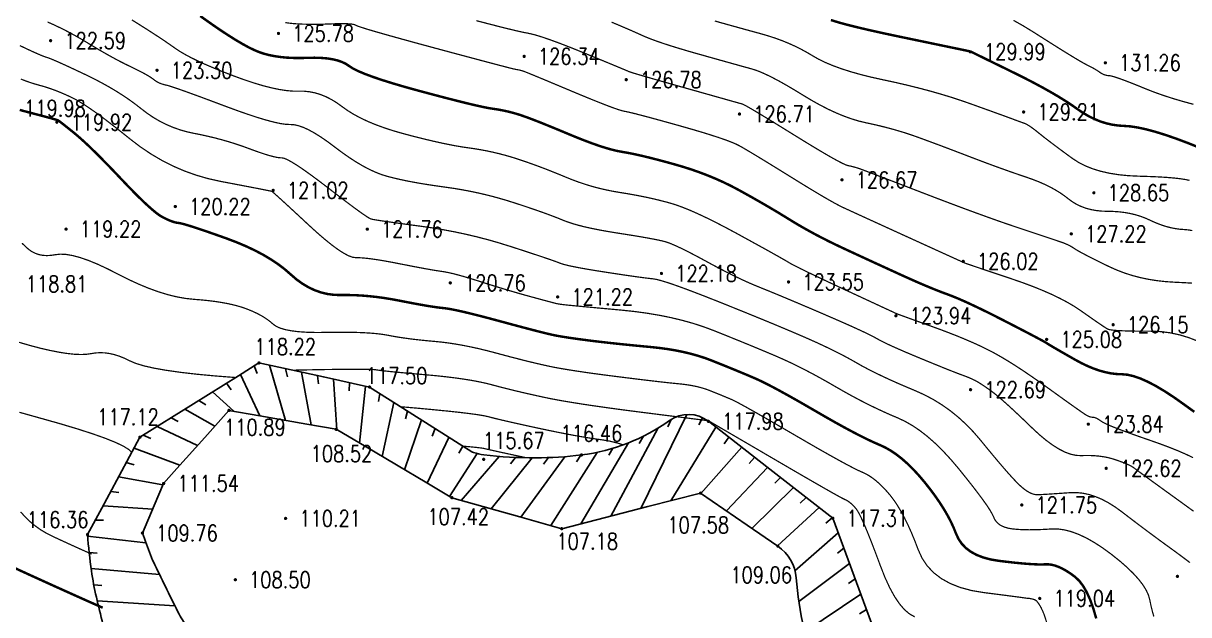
# Model space of a CAD drawing. Extents: x 532522 to 2902776, y -101917278 to 111238625.
# Drawn here: x 1084330 to 1155549, y 2782200 to 2818365 of the extents above; entities that cross this region are included whole.
import ezdxf
from ezdxf.enums import TextEntityAlignment as Align

# ---------------------------------------------------------------- set-up
doc = ezdxf.new("R2010")
doc.units = 0
doc.header["$LTSCALE"] = 1000
doc.header["$MEASUREMENT"] = 0
doc.layers.get('0').update_dxf_attribs({"linetype": 'CONTINUOUS'})
doc.layers.add('Õ÷μØºìÏß', color=20, linetype='CONTINUOUS')
doc.layers.add('新地形图', color=7, linetype='CONTINUOUS')
doc.styles.add('HZ', font='rs', dxfattribs={"width": 0.8, "bigfont": 'hztxt'})
doc.linetypes.add('X4', pattern='A,0,-1e-09,[149,symbolx.shx,S=0.15,R=0,X=0,Y=0],-1.6', length=1.6)

# ---------------------------------------------------------------- blocks, each defined once
blk = doc.blocks.new('GC200')
at = {"linetype": 'Continuous', "const_width": 0.2, "flags": 128}
blk.add_lwpolyline([(-0.1, 0, 1), (0.1, 0, 1)], format="xyb", close=True, dxfattribs=at)
blk = doc.blocks.new('A$C22E77CCE')
at = {"layer": '新地形图', "color": 53, "linetype": 'Continuous'}
for p, q in [((227396, 171664), (228369, 168294)), ((225614, 171098), (226793, 168573)), ((226462, 171627), (226628, 171155)), ((228373, 171451), (228489, 170965)), ((229350, 171238), (229945, 168016)), ((230327, 171025), (230391, 170530)), ((224766, 170568), (225043, 170153)), ((231304, 170812), (231514, 167720)), ((232281, 170600), (232269, 170100)), ((233258, 170387), (232891, 166905)), ((223069, 169510), (223490, 169240)), ((223917, 170039), (225218, 168851)), ((234137, 169933), (234057, 169439)), ((222220, 168981), (224054, 167941)), ((234981, 169397), (234268, 166091)), ((235826, 168862), (235694, 168380)), ((221372, 168451), (221816, 168222)), ((236670, 168327), (235645, 165277)), ((252891, 168654), (250082, 162909)), ((251947, 168358), (251727, 167909)), ((253861, 168456), (253623, 168016)), ((219675, 167393), (220132, 167189)), ((220523, 167922), (222988, 166748)), ((237515, 167791), (237328, 167328)), ((251114, 167806), (248246, 162439)), ((254673, 167877), (251917, 163380)), ((238360, 167256), (237023, 164462)), ((239204, 166720), (238960, 166284)), ((249325, 166915), (246411, 161968)), ((250238, 167323), (249991, 166888)), ((255462, 167262), (255169, 166856)), ((219113, 166595), (221921, 165555)), ((240086, 166268), (238400, 163648)), ((241436, 166089), (239110, 163405)), ((243434, 166004), (240934, 162890)), ((242434, 166029), (242113, 165646)), ((245432, 166074), (242757, 162374)), ((244433, 166017), (244130, 165620)), ((247413, 166340), (244580, 161858)), ((246427, 166175), (246146, 165762)), ((248381, 166587), (248126, 166157)), ((256250, 166647), (253749, 163833)), ((257039, 166032), (256701, 165664)), ((218639, 165715), (219121, 165582)), ((257827, 165417), (255312, 162761)), ((218165, 164834), (220882, 164344)), ((258616, 164802), (258266, 164445)), ((217691, 163953), (218187, 163894)), ((259405, 164187), (256874, 161690)), ((260193, 163572), (259831, 163227)), ((217217, 163073), (220254, 162873)), ((260982, 162957), (258436, 160618)), ((216743, 162192), (217243, 162184)), ((261770, 162342), (261398, 162009)), ((216276, 161218), (219839, 160812)), ((262140, 161422), (259503, 159103)), ((262486, 160483), (262097, 160169)), ((216368, 160222), (216865, 160170)), ((262832, 159545), (259736, 157224)), ((216489, 159229), (220674, 158860)), ((216649, 158242), (217147, 158205)), ((263178, 158607), (262770, 158319)), ((263525, 157669), (260103, 155366)), ((216862, 157266), (221613, 156953)), ((263871, 156731), (263451, 156459))]:
    blk.add_line(p, q, dxfattribs=at)
at = {"layer": '新地形图', "color": 53, "linetype": 'Continuous', "flags": 128}
for points, const_width in [([(272860, 192754), (273454, 192420), (274103, 192021), (274745, 191613), (275318, 191250), (275824, 190933), (276261, 190662), (276630, 190438), (276931, 190259), (277164, 190126), (277328, 190039), (277455, 189976), (277574, 189915), (277685, 189855), (277788, 189798), (277884, 189741), (277973, 189687), (278053, 189634), (278126, 189583), (278196, 189536), (278266, 189495), (278337, 189459), (278409, 189430), (278481, 189407), (278555, 189390), (278629, 189379), (278704, 189375), (278804, 189360), (278957, 189321), (279160, 189257), (279415, 189168), (279721, 189055), (280079, 188916), (280488, 188753), (280948, 188564), (281453, 188366), (281996, 188173), (282577, 187984), (283196, 187800), (283853, 187621)], 75), ([(218981, 192782), (219461, 192482), (219905, 192201), (220315, 191937), (220689, 191692), (221028, 191465), (221332, 191255), (221602, 191064), (221878, 190878), (222205, 190685), (222581, 190483), (223008, 190273), (223484, 190055), (224011, 189829), (224587, 189595), (225213, 189353), (225845, 189123), (226438, 188926), (226992, 188761), (227507, 188629), (227983, 188529), (228420, 188462), (228817, 188427), (229176, 188425), (229515, 188422), (229851, 188387), (230184, 188319), (230515, 188218), (230844, 188084), (231171, 187918), (231495, 187719), (231817, 187487), (232157, 187244), (232533, 187011), (232948, 186788), (233399, 186575), (233888, 186372), (234415, 186180), (234978, 185997), (235580, 185825), (236184, 185665), (236758, 185520), (237302, 185390), (237815, 185274), (238297, 185173), (238749, 185086), (239171, 185014), (239562, 184957), (239936, 184903), (240308, 184841), (240676, 184771), (241042, 184693), (241405, 184607), (241765, 184513), (242122, 184411), (242477, 184301), (242833, 184183), (243195, 184059), (243563, 183928), (243937, 183790), (244317, 183645), (244703, 183493), (245096, 183335), (245494, 183169), (245897, 183007), (246302, 182857), (246711, 182721), (247122, 182597), (247537, 182486), (247954, 182389), (248374, 182304), (248796, 182232), (249216, 182164), (249625, 182093), (250025, 182017), (250415, 181938), (250795, 181855), (251165, 181767), (251526, 181676), (251877, 181581), (252243, 181467), (252651, 181318), (253101, 181136), (253592, 180919), (254125, 180668), (254699, 180382), (255314, 180063), (255972, 179709), (256614, 179357), (257186, 179043), (257687, 178766), (258118, 178526), (258478, 178325), (258767, 178160), (258986, 178034), (259134, 177945), (259286, 177857), (259519, 177735), (259832, 177577), (260224, 177385), (260697, 177158), (261249, 176896), (261882, 176598), (262594, 176266), (263301, 175938), (263917, 175652), (264441, 175409), (264875, 175207), (265217, 175049), (265468, 174932), (265628, 174858), (265697, 174826), (265752, 174804), (265870, 174760), (266053, 174693), (266300, 174603), (266610, 174491), (266984, 174356), (267422, 174198), (267924, 174018), (268445, 173828), (268943, 173639), (269416, 173453), (269865, 173268), (270290, 173086), (270690, 172906), (271067, 172728), (271419, 172552), (271771, 172364), (272149, 172148), (272552, 171906), (272980, 171637), (273433, 171340), (273910, 171017), (274413, 170667), (274942, 170291), (275452, 169923), (275901, 169600), (276290, 169322), (276617, 169089), (276884, 168901), (277090, 168757), (277236, 168659), (277320, 168606), (277374, 168577), (277426, 168552), (277477, 168531), (277527, 168514), (277575, 168501), (277622, 168491), (277668, 168485), (277713, 168484), (277760, 168480), (277813, 168468), (277870, 168448), (277934, 168420), (278002, 168384), (278076, 168340), (278156, 168287), (278241, 168227), (278364, 168153), (278558, 168058), (278824, 167944), (279161, 167809), (279570, 167654), (280050, 167478), (280601, 167283), (281223, 167067), (281854, 166844), (282429, 166628), (282950, 166418), (283416, 166214), (283828, 166016)], 75), ([(223158, 193021), (223751, 192599), (224302, 192218), (224813, 191880), (225282, 191584), (225710, 191329), (226098, 191117), (226444, 190946), (226749, 190818), (227044, 190718), (227360, 190634), (227698, 190566), (228056, 190514), (228436, 190477), (228836, 190457), (229258, 190451), (229701, 190462), (230138, 190471), (230540, 190459), (230909, 190428), (231245, 190376), (231546, 190305), (231814, 190213), (232047, 190101), (232247, 189970), (232475, 189822), (232792, 189661), (233198, 189488), (233693, 189303), (234278, 189105), (234952, 188894), (235715, 188671), (236568, 188435), (237422, 188207), (238191, 188005), (238875, 187830), (239473, 187681), (239987, 187559), (240415, 187464), (240757, 187396), (241015, 187354), (241229, 187323), (241441, 187287), (241652, 187247), (241861, 187203), (242068, 187154), (242274, 187100), (242479, 187041), (242681, 186979), (242904, 186903), (243171, 186807), (243480, 186691), (243832, 186554), (244227, 186396), (244665, 186218), (245146, 186019), (245670, 185800), (246199, 185582), (246693, 185388), (247153, 185217), (247579, 185069), (247970, 184945), (248327, 184845), (248650, 184768), (248939, 184714), (249227, 184665), (249548, 184603), (249902, 184527), (250289, 184438), (250709, 184335), (251162, 184218), (251649, 184088), (252168, 183944), (252697, 183789), (253213, 183623), (253715, 183446), (254203, 183259), (254678, 183061), (255140, 182853), (255588, 182635), (256023, 182406), (256447, 182172), (256863, 181940), (257270, 181708), (257669, 181478), (258060, 181249), (258443, 181021), (258817, 180794), (259183, 180568), (259552, 180343), (259934, 180119), (260330, 179896), (260740, 179673), (261162, 179452), (261599, 179231), (262049, 179012), (262512, 178793), (262979, 178576), (263440, 178362), (263895, 178152), (264344, 177945), (264787, 177742), (265224, 177541), (265654, 177344), (266079, 177150), (266490, 176964), (266883, 176789), (267257, 176627), (267613, 176477), (267949, 176338), (268266, 176211), (268565, 176096), (268844, 175994), (269135, 175883), (269466, 175747), (269840, 175584), (270254, 175394), (270709, 175178), (271206, 174936), (271744, 174667), (272324, 174371), (272889, 174080), (273384, 173824), (273809, 173602), (274165, 173415), (274451, 173263), (274667, 173146), (274814, 173063), (274891, 173016), (274954, 172973), (275062, 172907), (275213, 172817), (275408, 172702), (275647, 172564), (275929, 172401), (276255, 172214), (276625, 172004), (277012, 171795), (277391, 171614), (277760, 171461), (278121, 171336), (278473, 171239), (278816, 171170), (279150, 171129), (279475, 171116), (279815, 171087), (280195, 171000), (280614, 170855), (281072, 170652), (281570, 170391), (282106, 170071), (282683, 169693), (283298, 169257), (283908, 168815)], 150), ([(212136, 191212), (212451, 191062), (212734, 190929), (212987, 190813), (213208, 190715), (213397, 190634), (213555, 190569), (213682, 190522), (213778, 190493), (213885, 190458), (214045, 190396), (214259, 190306), (214526, 190188), (214847, 190044), (215221, 189871), (215648, 189671), (216129, 189444), (216628, 189200), (217107, 188950), (217566, 188695), (218007, 188434), (218428, 188167), (218830, 187895), (219212, 187616), (219575, 187332), (219935, 187058), (220306, 186809), (220689, 186585), (221084, 186387), (221491, 186213), (221910, 186065), (222340, 185942), (222782, 185844), (223227, 185756), (223664, 185659), (224093, 185555), (224515, 185443), (224930, 185323), (225337, 185195), (225736, 185060), (226128, 184918), (226499, 184780), (226836, 184662), (227137, 184563), (227405, 184482), (227637, 184421), (227835, 184378), (227998, 184354), (228127, 184349), (228269, 184325), (228471, 184242), (228734, 184101), (229057, 183902), (229441, 183644), (229886, 183328), (230391, 182954), (230957, 182522), (231520, 182088), (232016, 181710), (232446, 181387), (232810, 181120), (233108, 180908), (233340, 180751), (233505, 180651), (233604, 180605), (233709, 180583), (233893, 180551), (234156, 180510), (234498, 180459), (234919, 180399), (235419, 180330), (235998, 180251), (236656, 180163), (237351, 180063), (238041, 179947), (238725, 179817), (239404, 179673), (240078, 179513), (240746, 179339), (241409, 179149), (242067, 178945), (242689, 178744), (243242, 178563), (243728, 178403), (244146, 178263), (244497, 178143), (244779, 178045), (244994, 177966), (245141, 177908), (245283, 177858), (245482, 177803), (245738, 177743), (246052, 177677), (246423, 177607), (246852, 177531), (247338, 177450), (247881, 177365), (248427, 177281), (248922, 177206), (249366, 177141), (249759, 177085), (250101, 177038), (250391, 177000), (250630, 176971), (250818, 176952), (251020, 176918), (251299, 176847), (251656, 176739), (252091, 176594), (252604, 176412), (253194, 176192), (253862, 175935), (254608, 175641), (255377, 175333), (256113, 175037), (256816, 174751), (257487, 174477), (258125, 174214), (258730, 173961), (259303, 173719), (259843, 173489), (260354, 173266), (260841, 173047), (261303, 172833), (261740, 172623), (262152, 172418), (262540, 172216), (262903, 172019), (263241, 171827), (263582, 171633), (263955, 171434), (264359, 171229), (264794, 171018), (265260, 170800), (265758, 170577), (266288, 170348), (266848, 170113), (267414, 169858), (267962, 169567), (268489, 169242), (268998, 168881), (269486, 168486), (269956, 168056), (270406, 167591), (270837, 167091), (271242, 166596), (271615, 166145), (271957, 165738), (272267, 165376), (272545, 165058), (272792, 164785), (273007, 164556), (273190, 164371), (273355, 164220), (273514, 164089), (273668, 163979), (273817, 163891), (273961, 163823), (274099, 163776), (274232, 163751), (274360, 163746), (274501, 163754), (274672, 163764), (274873, 163776), (275105, 163791), (275368, 163808), (275661, 163828), (275985, 163850), (276339, 163875), (276711, 163880), (277088, 163842), (277471, 163761), (277858, 163638), (278250, 163472), (278647, 163263), (279050, 163012), (279457, 162719), (279862, 162408), (280258, 162106), (280646, 161814), (281024, 161530), (281393, 161255), (281753, 160989), (282104, 160732), (282447, 160483), (282774, 160245), (283082, 160019), (283370, 159803), (283637, 159599)], 75), ([(261699, 192775), (262132, 192640), (262676, 192491), (263330, 192327), (264096, 192147), (264972, 191953), (265959, 191744), (266937, 191540), (267785, 191364), (268505, 191213), (269097, 191090), (269559, 190994), (269892, 190924), (270096, 190880), (270171, 190864), (270182, 190861), (270191, 190858), (270199, 190857), (270206, 190855), (270212, 190854), (270217, 190854), (270221, 190854), (270223, 190854), (270226, 190855), (270229, 190855), (270232, 190854), (270236, 190853), (270240, 190851), (270245, 190849), (270250, 190846), (270256, 190842), (270302, 190819), (270427, 190757), (270631, 190656), (270915, 190517), (271279, 190338), (271722, 190121), (272244, 189866), (272845, 189571), (273468, 189262), (274053, 188960), (274600, 188667), (275110, 188382), (275582, 188106), (276016, 187838), (276413, 187578), (276772, 187326), (277114, 187094), (277460, 186891), (277810, 186718), (278163, 186575), (278521, 186461), (278881, 186378), (279246, 186324), (279614, 186300), (280011, 186271), (280463, 186201), (280968, 186091), (281528, 185941), (282142, 185750), (282811, 185519), (283533, 185248), (284310, 184936)], 150), ([(212197, 189166), (212380, 189093), (212568, 189023), (212762, 188956), (212962, 188891), (213168, 188830), (213380, 188772), (213598, 188711), (213823, 188641), (214053, 188563), (214290, 188476), (214532, 188381), (214781, 188277), (215036, 188164), (215297, 188043), (215584, 187894), (215915, 187697), (216292, 187453), (216714, 187161), (217181, 186821), (217693, 186433), (218250, 185998), (218852, 185515), (219485, 185030), (220136, 184591), (220803, 184198), (221488, 183849), (222190, 183546), (222908, 183289), (223644, 183076), (224397, 182909), (225113, 182773), (225736, 182654), (226266, 182552), (226703, 182468), (227048, 182400), (227300, 182350), (227459, 182317), (227526, 182301), (227579, 182263), (227697, 182162), (227880, 181999), (228129, 181774), (228443, 181486), (228822, 181136), (229267, 180724), (229776, 180250), (230296, 179776), (230771, 179366), (231200, 179019), (231584, 178737), (231923, 178518), (232217, 178363), (232466, 178271), (232670, 178243), (232869, 178241), (233106, 178226), (233379, 178199), (233689, 178160), (234037, 178108), (234421, 178044), (234842, 177968), (235300, 177879), (235758, 177789), (236179, 177707), (236562, 177634), (236909, 177570), (237218, 177515), (237489, 177469), (237724, 177432), (237922, 177404), (238115, 177373), (238337, 177329), (238589, 177271), (238870, 177199), (239180, 177114), (239519, 177015), (239888, 176903), (240286, 176776), (240695, 176646), (241097, 176519), (241494, 176397), (241884, 176279), (242268, 176166), (242645, 176056), (243016, 175952), (243381, 175851), (243722, 175759), (244021, 175678), (244279, 175608), (244496, 175550), (244671, 175504), (244805, 175469), (244897, 175445), (244948, 175433), (244980, 175426), (245018, 175419), (245060, 175412), (245106, 175405), (245158, 175397), (245214, 175389), (245276, 175381), (245342, 175372), (245457, 175359), (245665, 175338), (245968, 175309), (246364, 175271), (246853, 175225), (247436, 175171), (248113, 175109), (248883, 175038), (249686, 174953), (250460, 174848), (251206, 174723), (251923, 174578), (252612, 174413), (253273, 174228), (253905, 174023), (254509, 173798), (255086, 173567), (255639, 173344), (256167, 173130), (256671, 172924), (257150, 172726), (257605, 172536), (258035, 172355), (258440, 172182), (258840, 172005), (259252, 171814), (259677, 171608), (260114, 171386), (260564, 171150), (261026, 170899), (261500, 170633), (261987, 170352), (262478, 170070), (262964, 169800), (263445, 169543), (263921, 169299), (264392, 169068), (264857, 168849), (265318, 168642), (265774, 168449), (266229, 168236), (266687, 167974), (267149, 167661), (267613, 167298), (268082, 166884), (268553, 166420), (269027, 165906), (269505, 165342), (269958, 164780), (270358, 164273), (270705, 163820), (270999, 163423), (271241, 163080), (271429, 162792), (271564, 162558), (271646, 162380), (271712, 162237), (271799, 162108), (271908, 161996), (272037, 161898), (272188, 161816), (272360, 161750), (272553, 161698), (272767, 161662), (273002, 161637), (273255, 161619), (273528, 161608), (273819, 161604), (274130, 161607), (274460, 161616), (274809, 161632), (275177, 161655), (275564, 161654), (275972, 161598), (276399, 161487), (276847, 161321), (277315, 161100), (277802, 160824), (278310, 160493), (278838, 160107), (279346, 159701), (279792, 159311), (280178, 158937), (280502, 158579), (280766, 158236), (280969, 157909), (281111, 157597), (281191, 157302), (281252, 156999), (281332, 156665), (281433, 156301)], 75), ([(212127, 187278), (212369, 187213), (212654, 187138), (212983, 187051), (213312, 186964), (213601, 186887), (213848, 186820), (214054, 186764), (214218, 186718), (214342, 186683), (214424, 186658), (214464, 186643), (214498, 186622), (214558, 186579), (214645, 186513), (214758, 186425), (214899, 186314), (215065, 186181), (215259, 186025), (215479, 185847), (215727, 185638), (216005, 185390), (216313, 185103), (216651, 184777), (217019, 184412), (217417, 184007), (217845, 183564), (218303, 183081), (218756, 182605), (219170, 182180), (219546, 181808), (219882, 181489), (220180, 181221), (220438, 181005), (220658, 180842), (220839, 180731), (220996, 180651), (221143, 180580), (221281, 180520), (221411, 180469), (221530, 180429), (221641, 180398), (221742, 180377), (221834, 180366), (221956, 180346), (222147, 180298), (222407, 180222), (222736, 180119), (223134, 179988), (223601, 179829), (224137, 179642), (224742, 179428), (225363, 179193), (225947, 178947), (226495, 178689), (227007, 178418), (227482, 178136), (227921, 177842), (228323, 177536), (228689, 177218), (229041, 176914), (229402, 176653), (229772, 176433), (230150, 176255), (230538, 176118), (230934, 176023), (231339, 175970), (231753, 175958), (232175, 175961), (232606, 175950), (233044, 175926), (233491, 175889), (233946, 175839), (234410, 175776), (234881, 175699), (235360, 175609), (235825, 175518), (236252, 175437), (236641, 175366), (236992, 175305), (237305, 175254), (237581, 175213), (237818, 175183), (238018, 175162), (238229, 175136), (238499, 175090), (238830, 175024), (239220, 174937), (239669, 174829), (240179, 174701), (240748, 174553), (241377, 174385), (242005, 174215), (242573, 174062), (243079, 173928), (243524, 173811), (243908, 173712), (244231, 173631), (244493, 173568), (244694, 173523), (244877, 173485), (245088, 173446), (245326, 173406), (245590, 173364), (245882, 173320), (246201, 173275), (246546, 173229), (246919, 173180), (247315, 173131), (247731, 173082), (248167, 173033), (248624, 172983), (249100, 172934), (249596, 172884), (250112, 172834), (250648, 172784), (251185, 172727), (251703, 172657), (252201, 172573), (252681, 172477), (253142, 172366), (253583, 172243), (254006, 172106), (254410, 171955), (254796, 171801), (255165, 171652), (255518, 171509), (255855, 171371), (256175, 171239), (256479, 171112), (256767, 170991), (257038, 170875), (257326, 170745), (257664, 170580), (258051, 170382), (258488, 170149), (258975, 169882), (259512, 169581), (260098, 169246), (260734, 168877), (261375, 168506), (261974, 168166), (262531, 167858), (263048, 167581), (263523, 167335), (263957, 167120), (264349, 166937), (264700, 166785), (265032, 166630), (265366, 166438), (265702, 166210), (266041, 165945), (266382, 165644), (266726, 165306), (267072, 164931), (267420, 164520), (267756, 164095), (268064, 163680), (268345, 163274), (268599, 162877), (268825, 162490), (269024, 162113), (269195, 161744), (269339, 161386), (269494, 161050), (269698, 160750), (269952, 160486), (270256, 160258), (270609, 160066), (271012, 159910), (271464, 159789), (271966, 159705), (272472, 159644), (272934, 159592), (273354, 159551), (273732, 159519), (274066, 159498), (274358, 159486), (274607, 159484), (274814, 159492), (275004, 159491), (275204, 159464), (275414, 159410), (275634, 159328), (275863, 159220), (276103, 159084), (276352, 158922), (276611, 158732), (276867, 158492), (277108, 158178), (277333, 157790), (277542, 157329), (277736, 156793), (277914, 156183)], 150), ([(212085, 173069), (212743, 172877), (213383, 172709), (213975, 172572), (214517, 172464), (215010, 172387), (215454, 172339), (215849, 172321), (216194, 172333), (216491, 172376), (216766, 172419), (217046, 172434), (217331, 172422), (217622, 172382), (217917, 172314), (218218, 172218), (218524, 172094), (218835, 171942), (219210, 171781), (219710, 171630), (220335, 171488), (221084, 171355), (221957, 171231), (222954, 171116), (224076, 171011), (225321, 170915)], 75), ([(212108, 168789), (213349, 168441), (214574, 168096), (215650, 167774), (216577, 167475), (217354, 167200), (217982, 166947), (218461, 166718), (218790, 166513), (218970, 166330)], 75), ([(228778, 171363), (229888, 171386), (230864, 171404), (231704, 171415), (232409, 171422), (232979, 171422), (233414, 171417), (233713, 171406), (233878, 171390), (234010, 171368), (234212, 171342), (234485, 171311), (234828, 171275), (235242, 171235), (235726, 171190), (236280, 171141), (236905, 171086), (237546, 171027), (238148, 170963), (238713, 170894), (239239, 170820), (239728, 170742), (240178, 170658), (240590, 170569), (240964, 170475), (241325, 170379), (241698, 170282), (242082, 170186), (242479, 170089), (242888, 169992), (243308, 169896), (243741, 169799), (244185, 169702), (244672, 169603), (245229, 169500), (245858, 169393), (246559, 169282), (247330, 169167), (248174, 169048), (249088, 168924), (250074, 168797), (251032, 168675), (251863, 168570), (252567, 168481), (253144, 168408), (253593, 168351), (253916, 168310), (254111, 168285), (254179, 168277), (254184, 168276), (254188, 168276), (254192, 168275), (254197, 168274), (254200, 168273), (254204, 168272), (254208, 168271), (254211, 168270), (254214, 168269), (254217, 168267), (254220, 168266), (254223, 168265), (254226, 168264), (254229, 168263), (254231, 168262), (254233, 168261), (254298, 168223), (254486, 168113), (254799, 167931), (255236, 167675), (255798, 167347), (256484, 166946), (257294, 166473), (258228, 165926), (259167, 165378), (259993, 164898), (260704, 164487), (261302, 164144), (261785, 163869), (262155, 163663), (262411, 163525), (262552, 163456), (262637, 163416), (262723, 163367), (262809, 163309), (262896, 163241), (262983, 163164), (263071, 163077), (263160, 162981), (263249, 162876), (263351, 162725), (263476, 162493), (263625, 162180), (263797, 161786), (263994, 161311), (264214, 160754), (264457, 160117), (264725, 159398), (265007, 158683), (265295, 158058), (265589, 157523), (265889, 157078), (266194, 156723), (266505, 156457), (266822, 156282)], 75), ([(239207, 166718), (239478, 166695), (239719, 166672), (239930, 166651), (240113, 166631), (240266, 166613), (240390, 166596), (240485, 166580), (240551, 166565), (240634, 166545), (240781, 166511), (240992, 166463), (241268, 166402), (241608, 166328), (242012, 166240), (242481, 166139), (243014, 166024)], 75), ([(205139, 162347), (207261, 161365), (209207, 160466), (210977, 159652), (212573, 158921), (213992, 158274), (215237, 157712), (216306, 157233), (217199, 156838)], 150)]:
    blk.add_lwpolyline(points, dxfattribs=dict(at, const_width=const_width))
at = {"layer": '新地形图', "color": 53, "linetype": 'Continuous', "const_width": 75}
for points, elevation in [([(248294, 192647), (248675, 192486), (249029, 192336), (249357, 192195), (249658, 192063), (249932, 191941), (250181, 191828), (250439, 191716), (250742, 191597), (251090, 191470), (251484, 191335), (251924, 191193), (252408, 191044), (252938, 190886), (253514, 190721), (254090, 190559), (254621, 190409), (255108, 190273), (255551, 190149), (255949, 190038), (256302, 189939), (256612, 189854), (256876, 189781), (257137, 189698), (257435, 189582), (257769, 189432), (258141, 189248), (258549, 189032), (258994, 188782), (259475, 188498), (259994, 188181), (260523, 187863), (261039, 187575), (261540, 187318), (262027, 187092), (262500, 186897), (262958, 186732), (263402, 186598), (263832, 186495), (264249, 186405), (264656, 186311), (265051, 186213), (265435, 186111), (265809, 186004), (266171, 185894), (266523, 185780), (266863, 185662), (267208, 185537), (267571, 185404), (267952, 185263), (268353, 185114), (268771, 184956), (269209, 184790), (269665, 184616), (270140, 184434), (270619, 184251), (271087, 184074), (271543, 183905), (271989, 183742), (272423, 183586), (272847, 183437), (273259, 183295), (273660, 183159), (274046, 183023), (274412, 182880), (274759, 182728), (275085, 182569), (275392, 182401), (275679, 182227), (275947, 182044), (276195, 181853), (276441, 181671), (276702, 181513), (276980, 181380), (277274, 181270), (277584, 181186), (277910, 181126), (278252, 181090), (278610, 181078), (278971, 181070), (279320, 181046), (279659, 181004), (279986, 180946), (280302, 180870), (280607, 180778), (280900, 180669), (281183, 180543), (281458, 180416), (281729, 180305), (281996, 180209), (282260, 180129), (282519, 180065), (282774, 180016), (283026, 179983), (283273, 179965), (283523, 179944), (283782, 179900)], 128000), ([(254608, 192715), (254998, 192606), (255394, 192495), (255797, 192383), (256206, 192270), (256621, 192155), (257043, 192039), (257471, 191922), (257896, 191798), (258311, 191662), (258716, 191514), (259110, 191353), (259493, 191181), (259866, 190996), (260228, 190799), (260580, 190590), (260951, 190378), (261371, 190175), (261840, 189978), (262358, 189790), (262926, 189609), (263543, 189436), (264209, 189271), (264924, 189113), (265654, 188956), (266365, 188791), (267057, 188620), (267729, 188441), (268383, 188255), (269017, 188063), (269632, 187863), (270227, 187656), (270782, 187456), (271274, 187279), (271703, 187124), (272069, 186992), (272372, 186882), (272612, 186794), (272790, 186729), (272904, 186685), (272986, 186654), (273067, 186624), (273145, 186595), (273221, 186567), (273296, 186540), (273368, 186514), (273439, 186490), (273508, 186467), (273582, 186437), (273667, 186395), (273763, 186338), (273871, 186268), (273991, 186185), (274122, 186088), (274264, 185978), (274419, 185854), (274590, 185715), (274786, 185561), (275005, 185392), (275249, 185207), (275516, 185006), (275807, 184790), (276122, 184558), (276461, 184311), (276832, 184071), (277242, 183861), (277691, 183680), (278179, 183530), (278706, 183409), (279273, 183318), (279879, 183257), (280525, 183226), (281157, 183207), (281726, 183182), (282231, 183151), (282672, 183114), (283049, 183071), (283362, 183023), (283611, 182968)], 129000), ([(228359, 192621), (228509, 192597), (228676, 192575), (228862, 192557), (229065, 192542), (229284, 192530), (229517, 192521), (229763, 192516), (230024, 192514), (230298, 192515), (230586, 192520), (230889, 192528), (231204, 192540), (231510, 192550), (231781, 192554), (232017, 192552), (232218, 192545), (232385, 192531), (232517, 192510), (232615, 192484), (232677, 192452), (232793, 192399), (233050, 192312), (233449, 192188), (233988, 192030), (234668, 191837), (235490, 191608), (236452, 191344), (237556, 191045), (238660, 190748), (239624, 190490), (240448, 190270), (241132, 190089), (241676, 189946), (242080, 189842), (242344, 189777), (242468, 189751), (242521, 189743), (242575, 189734), (242628, 189724), (242680, 189713), (242732, 189700), (242784, 189687), (242835, 189672), (242886, 189656), (242976, 189623), (243147, 189555), (243397, 189453), (243727, 189317), (244137, 189147), (244627, 188942), (245197, 188703), (245847, 188430), (246501, 188157), (247084, 187918), (247595, 187713), (248035, 187542), (248403, 187404), (248700, 187301), (248926, 187232), (249081, 187196), (249237, 187166), (249470, 187113), (249779, 187037), (250163, 186937), (250623, 186815), (251159, 186669), (251771, 186500), (252459, 186308), (253151, 186111), (253774, 185927), (254328, 185756), (254814, 185599), (255232, 185455), (255581, 185324), (255862, 185207), (256075, 185103), (256280, 184988), (256539, 184837), (256853, 184651), (257220, 184430), (257642, 184173), (258118, 183881), (258648, 183553), (259233, 183191), (259818, 182828), (260350, 182503), (260829, 182214), (261255, 181961), (261628, 181746), (261948, 181567), (262216, 181425), (262430, 181319), (262658, 181214), (262964, 181073), (263349, 180896), (263814, 180683), (264357, 180435), (264979, 180150), (265680, 179830), (266460, 179474), (267229, 179123), (267896, 178819), (268462, 178561), (268926, 178350), (269288, 178185), (269548, 178067), (269707, 177995), (269764, 177969), (269771, 177966), (269779, 177963), (269789, 177959), (269799, 177954), (269811, 177949), (269824, 177942), (269838, 177935), (269853, 177927), (269912, 177905), (270056, 177854), (270287, 177775), (270603, 177668), (271004, 177532), (271492, 177368), (272065, 177176), (272724, 176955), (273404, 176720), (274041, 176482), (274635, 176242), (275185, 176001), (275691, 175757), (276154, 175512), (276574, 175265), (276951, 175015), (277287, 174779), (277586, 174569), (277849, 174386), (278075, 174231), (278263, 174102), (278415, 174001), (278530, 173926), (278609, 173879), (278702, 173847), (278863, 173820), (279090, 173797), (279385, 173778), (279747, 173764), (280177, 173754), (280673, 173748), (281237, 173747), (281830, 173724), (282417, 173650), (282997, 173527), (283569, 173355), (284135, 173132)], 126000), ([(240038, 192735), (240812, 192533), (241484, 192361), (242056, 192219), (242526, 192107), (242896, 192025), (243165, 191973), (243410, 191921), (243708, 191841), (244060, 191732), (244465, 191594), (244924, 191428), (245435, 191234), (246001, 191011), (246619, 190760), (247227, 190509), (247759, 190290), (248216, 190101), (248598, 189943), (248904, 189815), (249135, 189719), (249291, 189653), (249371, 189618), (249462, 189585), (249650, 189526), (249934, 189441), (250315, 189329), (250792, 189191), (251366, 189027), (252037, 188836), (252804, 188619), (253572, 188403), (254244, 188213), (254822, 188050), (255304, 187914), (255691, 187805), (255983, 187723), (256180, 187668), (256282, 187640), (256378, 187598), (256558, 187501), (256823, 187350), (257172, 187144), (257604, 186883), (258121, 186567), (258722, 186197), (259407, 185773), (260096, 185347), (260707, 184976), (261240, 184658), (261695, 184394), (262073, 184184), (262373, 184028), (262595, 183925), (262740, 183876), (262845, 183854), (262946, 183830), (263045, 183805), (263142, 183780), (263235, 183753), (263326, 183726), (263414, 183697), (263499, 183668), (263633, 183618), (263867, 183530), (264202, 183402), (264636, 183236), (265171, 183031), (265806, 182787), (266541, 182504), (267376, 182182), (268240, 181851), (269059, 181541), (269835, 181250), (270566, 180981), (271254, 180731), (271898, 180502), (272497, 180293), (273053, 180105), (273562, 179935), (274020, 179782), (274428, 179646), (274786, 179527), (275093, 179424), (275350, 179338), (275556, 179269), (275712, 179217), (275841, 179172), (275963, 179126), (276079, 179077), (276190, 179026), (276294, 178974), (276393, 178919), (276486, 178863), (276574, 178804), (276680, 178735), (276833, 178646), (277030, 178537), (277273, 178409), (277561, 178261), (277894, 178094), (278272, 177906), (278696, 177699), (279150, 177495), (279619, 177314), (280103, 177158), (280602, 177026), (281116, 176918), (281645, 176835), (282189, 176776), (282748, 176740), (283285, 176715), (283762, 176687)], 127000), ([(213830, 192655), (214240, 192471), (214646, 192277), (215045, 192075), (215440, 191863), (215830, 191643), (216214, 191413), (216589, 191185), (216952, 190969), (217301, 190767), (217638, 190577), (217961, 190400), (218272, 190236), (218570, 190085), (218855, 189946), (219121, 189818), (219363, 189698), (219580, 189586), (219773, 189483), (219941, 189387), (220085, 189300), (220204, 189221), (220299, 189150), (220382, 189086), (220469, 189028), (220558, 188976), (220650, 188929), (220745, 188889), (220843, 188855), (220943, 188826), (221046, 188803), (221193, 188766), (221425, 188694), (221743, 188588), (222145, 188447), (222633, 188271), (223206, 188061), (223864, 187816), (224607, 187537), (225358, 187259), (226038, 187020), (226649, 186819), (227190, 186656), (227660, 186531), (228061, 186445), (228391, 186397), (228652, 186387), (228892, 186373), (229161, 186314), (229459, 186210), (229786, 186060), (230143, 185864), (230528, 185623), (230943, 185336), (231387, 185004), (231838, 184666), (232275, 184360), (232697, 184087), (233105, 183847), (233498, 183640), (233877, 183466), (234242, 183324), (234592, 183215), (234946, 183124), (235326, 183036), (235729, 182950), (236156, 182866), (236608, 182786), (237084, 182708), (237585, 182633), (238109, 182560), (238644, 182483), (239174, 182394), (239700, 182294), (240223, 182183), (240741, 182060), (241255, 181926), (241766, 181780), (242272, 181623), (242761, 181464), (243218, 181311), (243645, 181165), (244042, 181026), (244407, 180894), (244741, 180769), (245045, 180651), (245317, 180539), (245595, 180432), (245912, 180327), (246269, 180225), (246666, 180125), (247103, 180028), (247580, 179932), (248097, 179840), (248654, 179749), (249205, 179663), (249703, 179583), (250148, 179508), (250541, 179438), (250881, 179375), (251168, 179317), (251403, 179264), (251585, 179218), (251761, 179161), (251977, 179076), (252232, 178965), (252528, 178827), (252863, 178662), (253237, 178470), (253652, 178251), (254106, 178005), (254571, 177753), (255018, 177518), (255447, 177299), (255857, 177096), (256249, 176908), (256623, 176737), (256979, 176582), (257316, 176444), (257664, 176303), (258054, 176144), (258484, 175967), (258955, 175770), (259466, 175555), (260019, 175321), (260612, 175068), (261245, 174796), (261868, 174527), (262430, 174281), (262929, 174059), (263366, 173860), (263741, 173685), (264054, 173534), (264305, 173406), (264494, 173302), (264673, 173203), (264895, 173089), (265159, 172961), (265466, 172819), (265815, 172663), (266206, 172493), (266640, 172308), (267117, 172110), (267592, 171914), (268022, 171738), (268407, 171581), (268746, 171444), (269040, 171327), (269289, 171229), (269492, 171151), (269650, 171093), (269783, 171044), (269908, 170997), (270026, 170951), (270138, 170905), (270242, 170861), (270340, 170817), (270430, 170774), (270514, 170733), (270600, 170686), (270696, 170630), (270804, 170564), (270922, 170488), (271051, 170402), (271190, 170307), (271341, 170201), (271502, 170086), (271687, 169945), (271908, 169765), (272164, 169544), (272457, 169284), (272785, 168983), (273149, 168643), (273549, 168263), (273985, 167842), (274429, 167430), (274854, 167075), (275259, 166777), (275645, 166536), (276011, 166351), (276358, 166224), (276685, 166153), (276993, 166139), (277287, 166148), (277571, 166145), (277846, 166131), (278112, 166106), (278369, 166069), (278616, 166021), (278854, 165961), (279083, 165889), (279297, 165814), (279491, 165743), (279664, 165675), (279816, 165610), (279948, 165550), (280059, 165493), (280150, 165439), (280220, 165389), (280319, 165314), (280496, 165182), (280750, 164995), (281083, 164752), (281494, 164454), (281982, 164100), (282548, 163690), (283193, 163224), (283866, 162734)], 123000), ([(212265, 179128), (212467, 178938), (212653, 178766), (212851, 178626), (213062, 178516), (213286, 178436), (213522, 178388), (213771, 178370), (214033, 178383), (214308, 178426), (214613, 178459), (214966, 178441), (215368, 178371), (215819, 178250), (216319, 178077), (216867, 177852), (217463, 177576), (218108, 177249), (218767, 176915), (219404, 176622), (220019, 176368), (220611, 176154), (221182, 175980), (221732, 175846), (222259, 175752), (222764, 175697), (223245, 175659), (223699, 175612), (224127, 175557), (224528, 175493), (224902, 175422), (225250, 175342), (225571, 175254), (225866, 175158), (226139, 175054), (226396, 174946), (226637, 174832), (226862, 174714), (227071, 174590), (227264, 174460), (227441, 174326), (227602, 174186), (227786, 174053), (228033, 173940), (228343, 173846), (228716, 173773), (229152, 173718), (229650, 173684), (230212, 173669), (230836, 173673), (231469, 173683), (232056, 173684), (232597, 173676), (233093, 173659), (233543, 173632), (233947, 173597), (234306, 173553), (234619, 173500), (234917, 173443), (235232, 173389), (235563, 173338), (235910, 173290), (236274, 173244), (236653, 173202), (237049, 173162), (237461, 173124), (237887, 173082), (238324, 173027), (238771, 172959), (239229, 172879), (239698, 172785), (240178, 172680), (240669, 172561), (241170, 172430), (241665, 172297), (242135, 172172), (242581, 172057), (243002, 171950), (243398, 171852), (243770, 171764), (244117, 171684), (244440, 171612), (244774, 171544), (245159, 171473), (245592, 171400), (246075, 171323), (246606, 171244), (247187, 171161), (247817, 171076), (248497, 170989), (249174, 170903), (249797, 170826), (250367, 170757), (250884, 170696), (251347, 170642), (251756, 170597), (252112, 170560), (252414, 170530), (252684, 170502), (252946, 170466), (253197, 170424), (253439, 170375), (253671, 170320), (253894, 170257), (254107, 170188), (254310, 170113), (254505, 170035), (254691, 169960), (254869, 169887), (255039, 169818), (255201, 169751), (255354, 169687), (255499, 169626), (255636, 169568), (255812, 169484), (256075, 169347), (256425, 169156), (256862, 168912), (257386, 168615), (257998, 168264), (258696, 167859), (259481, 167402), (260271, 166942), (260983, 166532), (261618, 166172), (262175, 165862), (262654, 165602), (263056, 165392), (263380, 165231), (263626, 165120), (263835, 165023), (264044, 164903), (264256, 164760), (264468, 164593), (264683, 164404), (264898, 164192), (265116, 163956), (265335, 163698), (265553, 163410), (265770, 163086), (265985, 162727), (266198, 162332), (266409, 161900), (266619, 161433), (266826, 160931), (267032, 160392), (267274, 159864), (267590, 159392), (267981, 158978), (268447, 158621), (268987, 158321), (269601, 158078), (270290, 157891), (271053, 157762), (271804, 157667), (272457, 157583), (273012, 157510), (273468, 157449), (273691, 157417)], 119000), ([(212179, 162705), (212456, 162395), (212751, 162109), (213067, 161847), (213401, 161609), (213755, 161395), (214128, 161206), (214500, 161034), (214851, 160872), (215181, 160720), (215490, 160579), (215779, 160449), (216046, 160329), (216292, 160219), (216517, 160120)], 116000), ([(235404, 169129), (236481, 169035), (237442, 168945), (238286, 168861), (239013, 168783), (239624, 168709), (240118, 168641), (240496, 168578), (240757, 168520), (240984, 168461), (241260, 168392), (241584, 168314), (241957, 168228), (242378, 168132), (242847, 168028), (243365, 167914), (243931, 167792), (244508, 167670), (245056, 167558), (245577, 167456), (246069, 167365), (246533, 167283), (246969, 167212), (247377, 167150), (247757, 167099), (248155, 167030), (248617, 166918), (249017, 166798)], 117000)]:
    blk.add_lwpolyline(points, dxfattribs=dict(at, elevation=elevation))
at = {"layer": '新地形图', "color": 53, "linetype": 'Continuous', "flags": 128}
for points, format in [([(240481, 166180, -0.014882), (239863, 166325, -0.0763), (239749, 166375), (237140, 168029), (235157, 169286), (233506, 170333), (230688, 170947), (226748, 171806), (225495, 171023), (222742, 169306), (219474, 167268), (218672, 165776), (217143, 162936), (216269, 161312)], "xyb"), ([(271327, 130094), (270576, 132469), (270068, 134072), (268812, 136843), (267595, 139526), (267443, 143554), (267284, 147767), (265793, 151656), (264464, 155122), (263266, 158371), (261812, 162310), (257786, 165450), (254209, 168239, 0.332339), (251842, 168287, -0.124532), (246460, 166180, -0.031392), (243657, 166003, -0.027716), (240481, 166180)], "xyb"), ([(216269, 161312, 0.016515), (216509, 159084, 0.022782), (216810, 157487, 0.009882), (217653, 154199, 0.087088), (217820, 153849, 0.038666), (218325, 153244, -0.014309), (219766, 151680, -0.010099), (221443, 149671, -0.025663), (222045, 148835, -0.277999), (222060, 148357, -0.090708), (221185, 147303)], "xyb"), ([(273691, 157417, 75, 75, -0.073661), (274116, 157341, 75, 75, -0.141519), (274303, 157211, 75, 75, -0.051728), (274541, 156847, 75, 75, -0.03846), (274769, 156307, 75, 75, -0.023197), (275044, 155340, 75, 75, -0.049435), (275106, 154872, 75, 75, -0.036525), (275093, 154553, 75, 75, 0.018471), (275044, 153925, 75, 75, 0.040858), (275077, 153147, 75, 75, 0.030864), (275267, 152134, 75, 75, 0)], "xyseb")]:
    blk.add_lwpolyline(points, format=format, dxfattribs=at)
at = {"layer": '新地形图', "color": 53, "linetype": 'X4', "flags": 128}
blk.add_lwpolyline([(238536, 163568), (237001, 164475), (233293, 166668), (231468, 167747), (229677, 168063), (226807, 168570), (224915, 168905), (223437, 167251), (221738, 165349), (220921, 164436), (220347, 163091), (219625, 161402)], dxfattribs=at)
for points in [[(267271, 129060), (265775, 132903), (265126, 134569), (264687, 138122), (263718, 145953), (262440, 149084), (261002, 152607, -0.078198), (259575, 158663, 0.227327), (258458, 160603), (256574, 161895), (253731, 163846), (250510, 163019), (245248, 161670), (242696, 162391), (238536, 163568)], [(219625, 161402, 0.008341), (220124, 160063, 0.017933), (220389, 159454, 0.005905), (221869, 156446, 0.037129), (222145, 155989, 0.01281), (222896, 154986, -0.009072), (223967, 153579, -0.002442), (225093, 152026, -0.011546), (225322, 151691, -0.031703), (225557, 151275, 0.006838), (226545, 149298, 0.010882), (227217, 148063, 0.006935), (228341, 146164)]]:
    blk.add_lwpolyline(points, format="xyb", dxfattribs=at)
at = {"layer": '新地形图', "color": 53, "linetype": 'Continuous', "xscale": 500, "yscale": 500, "zscale": 1000}
for p in [(214013, 191512, 122592), (227940, 191955, 125776), (270221, 190832, 129991), (242954, 190554, 126335), (278471, 190159, 131255), (220518, 189703, 123304), (249191, 189128, 126778), (214395, 186527, 119917), (256111, 187026, 126713), (273476, 187152, 129207), (262375, 183002, 126666), (227614, 182359, 121023), (277769, 182210, 128645), (221634, 181370, 120215), (214959, 179989, 119219), (233369, 179987, 121763), (276389, 179699, 127217), (269786, 178017, 126024), (251346, 177278, 122179), (238438, 176701, 120755), (259111, 176760, 123548), (245002, 175844, 121215), (265674, 174692, 123942), (278947, 174143, 126152), (274886, 173245, 125084), (226748, 171806, 118215), (233506, 170333, 117499), (270234, 170171, 122691), (224915, 168905, 110892), (254209, 168239, 117983), (277431, 168063, 123840), (219474, 167268, 117119), (231468, 167747, 108519), (240481, 165911, 115665), (246460, 166180, 116456), (278523, 165363, 122624), (220921, 164436, 111542), (253731, 163846, 107575), (238536, 163568, 107418), (273364, 163121, 121745), (228375, 162299, 110214), (261812, 162310, 117311), (245248, 161670, 107175), (216269, 161312, 116363), (219625, 161402, 109760), (258458, 160603, 109056), (282877, 158756, 121568), (225303, 158550, 108502), (274464, 157407, 119036)]:
    blk.add_blockref('GC200', p, dxfattribs=at)
at = {"layer": '新地形图', "color": 53, "linetype": 'Continuous', "style": 'HZ', "width": 0.8}
for s, p in [('125.78', (230665, 191955)), ('122.59', (216738, 191512)), ('126.34', (245679, 190554)), ('129.99', (272946, 190832)), ('123.30', (223243, 189703)), ('131.26', (281196, 190159)), ('126.78', (251916, 189128)), ('119.98', (214283, 187382)), ('126.71', (258836, 187026)), ('129.21', (276201, 187152)), ('119.92', (217120, 186527)), ('126.67', (265100, 183002)), ('121.02', (230339, 182359)), ('128.65', (280494, 182210)), ('120.22', (224359, 181370)), ('119.22', (217684, 179989)), ('121.76', (236094, 179987)), ('127.22', (279114, 179699)), ('126.02', (272511, 178017)), ('122.18', (254071, 177278)), ('118.81', (214378, 176639)), ('120.76', (241163, 176701)), ('123.55', (261836, 176760)), ('121.22', (247727, 175844)), ('123.94', (268399, 174692)), ('126.15', (281672, 174143)), ('118.22', (228354, 172799)), ('125.08', (277611, 173245)), ('117.50', (235159, 171024)), ('122.69', (272959, 170171)), ('117.12', (218741, 168502)), ('110.89', (226495, 167872)), ('117.98', (256934, 168239)), ('123.84', (280156, 168063)), ('115.67', (242322, 167063)), ('116.46', (247067, 167501)), ('108.52', (231788, 166261)), ('122.62', (281248, 165363)), ('111.54', (223646, 164436)), ('121.75', (276089, 163121)), ('116.36', (214441, 162221)), ('110.21', (231100, 162299)), ('107.42', (238924, 162400)), ('107.58', (253591, 161899)), ('117.31', (264537, 162310)), ('109.76', (222350, 161402)), ('107.18', (246804, 160901)), ('108.50', (228028, 158550)), ('109.06', (257439, 158847)), ('119.04', (277189, 157407))]:
    blk.add_text(s, height=1000, dxfattribs=at).set_placement(p, align=Align.MIDDLE)

msp = doc.modelspace()

# ---------------------------------------------------------------- block references
at = {"layer": 'Õ÷μØºìÏß', "color": 1, "linetype": 'Continuous'}
msp.add_blockref('A$C22E77CCE', (871984, 2625789), dxfattribs=at)

doc.saveas('drawing.dxf')
